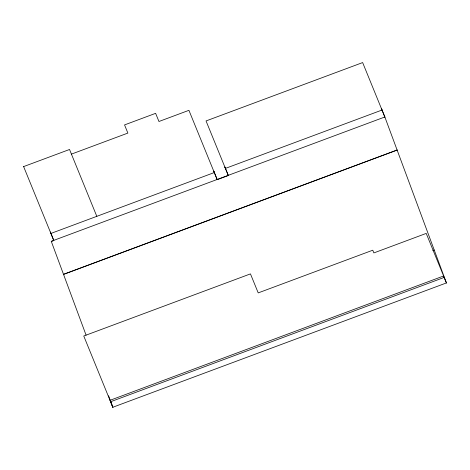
<?xml version="1.0" encoding="UTF-8"?>
<svg xmlns="http://www.w3.org/2000/svg" width="470" height="470" viewBox="0 0 470 470"><rect width="100%" height="100%" fill="white"/><g stroke="black" fill="none" stroke-linecap="round" stroke-linejoin="round"><path stroke-width="0.7" d="M23.5 166.638L69.537 149.483L96.814 216.335M71.422 154.119L127.875 133.081L124.544 124.914L155.623 113.335L158.954 121.495L188.922 110.327L217.211 179.658L228.32 175.522M86.075 335.128L51.253 241.31L384.848 116.983L446.5 283.099L426.22 233.408L373.873 252.919L372.769 250.21L258.218 292.898L250.457 273.887L83.76 336.009L112.906 407.425L108.576 395.781M51.947 241.251L53.809 240.558L23.623 166.591M432.788 250.387L434.233 250.046M110.538 401.762L444.138 277.435L446.43 282.928L112.835 407.249L110.004 400.311L443.598 275.99L444.138 277.435M384.918 117.159L362.646 62.575L206.042 120.937L228.25 175.345L224.883 166.973L225.418 168.407L382.016 110.045L381.481 108.611L384.848 116.983M217.14 179.487L213.78 171.109L214.308 172.549L50.907 233.443L50.372 232.01L53.739 240.382M397.115 150.042L63.521 274.363L397.115 150.042"/></g></svg>
